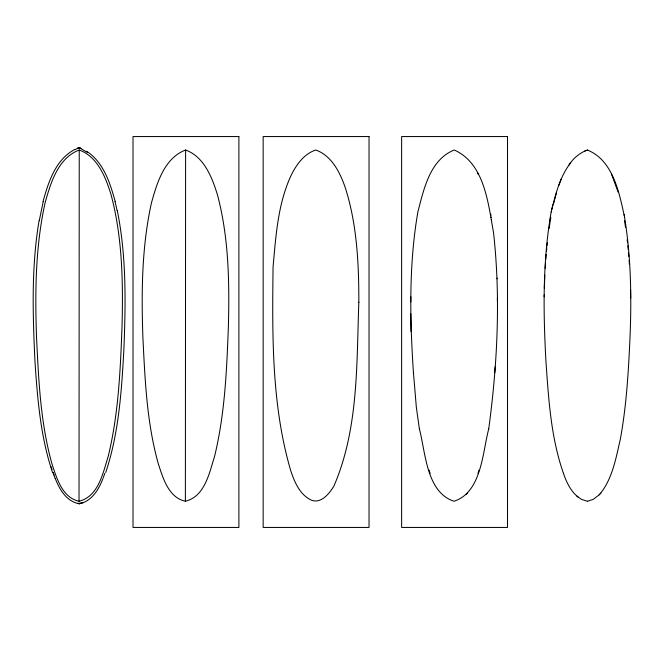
<?xml version="1.0" encoding="UTF-8"?>
<svg xmlns="http://www.w3.org/2000/svg" width="664" height="664" viewBox="0 0 664 664"><rect width="100%" height="100%" fill="white"/><g stroke="black" fill="none" stroke-linecap="round" stroke-linejoin="round"><path stroke-width="1" d="M79.024 501.254L79.24 149.998C57.926 158.107 50.655 182.94 45.102 202.844C35.358 246.9 34.96 292.401 36.528 337.337C38.636 379.767 40.404 422.785 51.983 463.912C56.672 478.146 62.192 497.635 79.024 501.254C98.538 496.514 103.011 472.801 108.199 456.392C118.599 413.664 120.408 369.458 122.052 325.692C123.147 281.943 122.4 237.388 111.104 194.884C105.734 177.479 97.824 156.804 79.24 149.998M185.38 501.254L185.605 149.998C164.282 158.107 157.019 182.94 151.467 202.844C141.722 246.9 141.324 292.401 142.893 337.337C145.001 379.767 146.761 422.785 158.347 463.912C163.037 478.146 168.548 497.635 185.38 501.254C204.902 496.514 209.376 472.801 214.563 456.392C224.963 413.664 226.773 369.458 228.408 325.692C229.512 281.943 228.765 237.388 217.468 194.884C212.098 177.479 204.188 156.804 185.605 149.998M410.792 301.904L410.867 296.816M544.173 296.816L544.206 294.874M488.687 429.193C497.444 364.212 500.764 297.92 493.535 232.616C488.248 204.022 484.786 163.485 454.226 149.998C429.907 159.717 423.79 189.248 417.88 211.891C408.717 264.977 409.887 319.135 413.431 372.703M544.347 288.051L544.82 275.195M545.186 268.273L545.509 263.334M494.746 372.761L495.161 366.843M545.8 259.383L546.165 254.453M546.455 251.54L546.829 247.647M547.02 245.705L547.302 242.792M551.161 212.04L552.963 204.612M551.178 211.891C542.629 261.068 543.193 311.192 545.908 360.876C548.572 398.69 550.813 437.294 563.462 473.366M550.116 220.705L550.564 217.02M549.12 228.541L550.149 221.685M39.068 220.705C31.249 267.127 32.768 314.429 34.951 361.257C37.491 398.682 40.479 436.721 52.531 472.494M488.737 428.886C482.487 452.234 481.74 492.281 454.01 501.254C426.288 492.24 425.591 452.201 419.366 428.836M550.298 220.705L550.846 217.684M39.267 220.705L43.251 201.416M79.647 147.84L79.082 147.607L78.194 148.52L79.132 147.607L87.333 152.371M553.768 203.259L554.183 201.416M551.776 209.467C555.66 193.896 559.777 177.803 569.322 164.589M554.423 200.487L556.407 193.05M80.734 148.52L79.008 147.84L80.925 148.52M43.077 201.416C48.397 182.085 55.527 159.792 74.418 149.666M105.734 472.494C118.906 432.903 121.603 390.772 123.886 349.388C125.728 303.099 126.525 256.262 117.296 210.629M79.049 147.84L79.555 147.84M477.922 473.308L479.01 470.195M103.318 477.59L104.854 473.341M558.789 185.522L561.288 178.848M103.011 478.437C98.861 489.252 91.765 501.453 79.389 503.685M570.691 162.647L569.031 164.987M569.812 163.883C573.522 158.115 579.108 153.774 585.233 150.836M600.356 493.559C612.623 478.146 616.026 457.82 620.342 439.128C626.501 405.604 628.468 371.516 630.003 337.519L630.003 337.395C631.713 296.335 630.966 255.084 624.11 214.497M79.107 147.607L80.518 148.52M466.277 494.356L466.908 493.717M467.058 493.559L467.556 493.045M598.812 495.153L593.242 499.353L587.515 501.229M600.206 493.717L598.77 495.195M600.115 493.817L600.862 493.045M80.294 148.52L79.149 147.607L77.738 148.52L79.132 147.607L74.957 149.666M77.53 148.52L79.34 147.84M77.331 148.52L78.601 147.84M587.416 150.039C612.706 160.173 619.014 191.73 624.226 215.534M585.407 150.769L586.677 150.313M587.532 149.998L586.229 150.471M584.826 150.985L585.482 150.745M82.975 502.772L77.821 503.453L80.933 503.453M79.456 503.685L77.381 503.453M78.966 503.685C66.533 501.536 59.403 489.268 55.253 478.437M587.291 501.254L581.382 499.345L576.908 496.132M86.718 151.301C103.559 162.348 110.1 182.982 115.179 201.416M563.429 473.274C566.5 482.305 570.824 491.526 578.56 497.477M611.519 174.192L618.134 192.112M477.624 172.856L478.213 174.192M52.946 472.494L55.154 478.437M53.103 472.494L54.025 475.042M429.044 470.162L430.123 473.274M51.111 466.726L52.024 469.614M115.013 201.416L117.121 210.629M419.416 429.151L416.345 407.273L413.415 372.404M624.542 220.705L625.571 227.561M627.156 239.704L627.538 242.792M624.409 217.062L624.467 217.493M490.754 214.098L490.928 215.534M491.111 217.062L491.161 217.493M491.41 219.618L491.468 220.099M627.82 245.705L628.202 249.589M628.484 252.511L628.816 256.428M629.115 260.371L629.406 264.322M497.12 278.166L497.145 278.797M410.999 331.585L410.767 313.773M630.559 290.035L630.684 298.045M497.386 298.045L497.444 301.904M358.842 302.203C356.526 363.698 358.776 428.57 333.892 486.114C329.502 493.319 321.467 503.644 311.839 500.349C299.896 495.153 294.467 481.973 290.649 470.402C271.46 404.683 272.24 334.955 273.062 267.069C275.875 235.861 277.842 203.574 291.388 174.798C296.617 164.323 304.187 153.84 315.749 149.998C331.701 155.642 339.951 172.399 345.164 187.356C357.049 224.249 358.851 263.674 358.842 302.203M78.717 147.84L77.962 148.52L78.784 147.84M80.286 503.453L79.132 503.685L80.286 503.453M238.891 136.56L133.016 136.56L133.016 527.44L238.891 527.44L238.891 136.56M369.035 136.56L263.16 136.56L263.16 527.44L369.035 527.44L369.035 136.56M507.512 136.56L401.637 136.56L401.637 527.44L507.512 527.44L507.512 136.56"/></g></svg>
